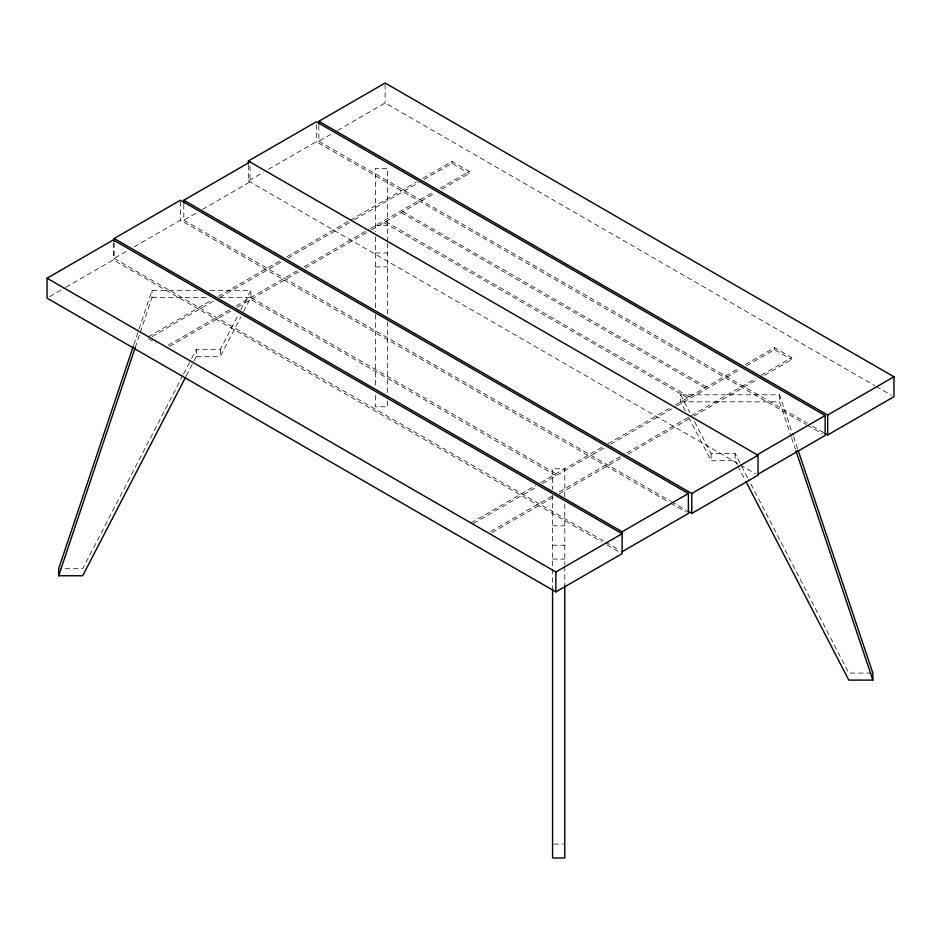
<?xml version="1.0" encoding="UTF-8"?>
<svg xmlns="http://www.w3.org/2000/svg" width="941" height="941" viewBox="0 0 941 941"><rect width="100%" height="100%" fill="white"/><g stroke="black" fill="none" stroke-linecap="round" stroke-linejoin="round"><path stroke-width="0.71" stroke-dasharray="4.71 3.53" d="M133.798 344.712L152.007 290.451L197.081 290.451M135.198 347.582L139.868 333.667M140.338 332.279L152.007 297.497L152.007 290.451M182.919 375.271L82.702 568.705L60.083 568.705M183.589 373.965L190.988 359.685M191.658 358.392L196.363 349.299L220.394 349.299L238.285 314.765M186.283 375.824L196.363 356.345L196.363 349.299M240.943 309.636L250.882 290.451L207.255 290.451M196.363 356.345L220.394 356.345L240.943 316.694M243.59 311.565L250.882 297.497L556.143 473.735L556.143 475.699L250.882 299.461L250.882 290.451M114.155 242.754L114.155 258.422L127.905 250.482M134.163 246.871L180.413 220.17L669.286 502.412M248.365 165.275L248.365 180.931L263.468 172.215M268.503 169.309L316.329 141.703L806.061 424.45M49.555 296.697L64.553 288.04M65.799 287.323L113.308 259.892L601.769 541.91M318.87 125.553L318.87 141.209L332.62 133.269M337.631 130.387L385.128 102.957L874.871 385.704M183.813 204.503L183.813 220.17L197.563 212.231M202.562 209.337L250.071 181.919L250.071 164.828M148.407 336.737L211.913 300.061M218.265 296.403L280.5 260.469M286.852 256.799L349.087 220.876M350.358 220.135L416.404 182.001M422.756 178.343L451.962 161.476L469.23 171.438L469.23 173.403L441.282 189.529M152.219 336.49L214.454 300.567M219.535 297.627L281.771 261.692M288.122 258.034L352.899 220.629M354.169 219.9L418.945 182.495M424.026 179.566L451.962 163.44L469.23 173.403M168.204 345.229L230.439 309.295M236.085 306.037L297.756 270.432M304.108 266.762L368.884 229.369M370.154 228.639L433.66 191.976M440.012 188.306L469.23 171.438M169.474 346.464L231.709 310.53M237.32 307.284L299.026 271.667M305.378 267.997L370.154 230.592M371.424 229.863L434.93 193.199M470.923 522.937L535.7 485.532M540.781 482.604L603.016 446.669M608.098 443.74L670.333 407.806M675.415 404.877L738.92 368.213M745.272 364.543L774.478 347.676L791.746 357.639L791.746 359.603L763.798 375.741M473.464 523.431L536.97 486.768M542.581 483.533L604.287 447.904M610.638 444.234L675.415 406.841M676.685 406.1L740.191 369.437M746.542 365.767L774.478 349.64L791.746 359.603M490.731 531.43L552.967 495.507M559.307 491.837L620.284 456.644M626.624 452.974L690.129 416.31M691.4 415.569L756.176 378.176M761.257 375.247L791.746 357.639M491.99 532.665L554.237 496.73M559.307 493.802L621.554 457.867M627.894 454.197L688.859 419.004M693.94 416.063L757.446 379.399M375.377 225.617L387.586 225.617M375.377 253L387.586 253M375.377 266.868L387.586 266.868M152.007 297.497L207.255 297.497M220.347 297.497L250.882 297.497M685.271 410.817L680.637 401.854L680.637 394.808L779.513 394.808L793.051 435.154M680.637 401.854L779.513 401.854L791.181 436.636M694.552 421.686L711.125 453.668L735.156 453.668L747.93 478.334M688.589 417.216L711.125 460.714L735.156 460.714L737.168 464.607M552.567 525.843L564.776 525.843M552.567 545.204L564.776 545.204M552.567 559.083L564.776 559.083M871.437 673.062L848.817 673.062L748.601 479.628M553.92 844.101L563.412 844.101M876.142 386.433L891.409 395.255M318.87 141.209L807.343 423.227M812.424 426.155L823.881 432.766M807.331 425.179L822.599 433.989M248.365 180.931L738.944 464.16M740.214 464.901L755.917 473.958M183.813 220.17L670.133 500.941M671.415 501.682L686.683 510.504M670.557 503.153L685.836 511.975M114.155 258.422L604.298 541.404M605.581 542.134L619.578 550.226M606.863 544.839L619.578 552.191M148.407 338.689L155.806 342.959M737.838 465.901L745.237 480.181M680.637 394.808L689.918 412.723M793.522 436.553L797.721 449.069M791.652 438.035L795.38 449.163M779.513 394.808L779.513 401.854M774.478 347.676L774.478 349.64M735.156 453.668L735.156 460.714M711.125 453.668L711.125 460.714M564.776 496.683L564.776 468.759L552.567 468.759L552.567 489.344M564.776 503.882L564.776 564.953M564.776 566.423L564.776 584.632M552.567 495.107L552.567 588.466M451.962 161.476L451.962 163.44M387.586 241.861L387.586 168.533L375.377 168.533L375.377 231.592M387.586 243.319L387.586 315.176M387.586 321.834L387.586 393.597M387.586 400.913L387.586 406.771L375.377 406.771L375.377 392.903M385.128 84.443L385.128 102.957M375.377 237.003L375.377 308.648M375.377 314.506L375.377 387.033M316.329 124.612L316.329 141.703M220.394 349.299L220.394 356.345M180.413 201.656L180.413 220.17M113.308 242.813L113.308 259.892M706.526 386.916L401.266 210.678L401.266 212.631L706.526 388.868L706.526 386.916M689.271 396.879L384.01 220.641L384.01 222.605L689.271 398.843L689.271 396.879"/><path stroke-width="1.41" d="M133.34 346.1L58.671 568.705L58.671 575.751L82.702 575.751L185.612 377.118M58.671 575.751L135.198 347.582M114.155 241.331L114.155 238.485L180.413 200.233L688.389 493.507L688.389 513.445L622.13 551.697M248.365 163.852L248.365 161.005L316.329 121.765L825.139 415.534L825.139 435.46L758.446 473.97M47.05 278.218L113.308 239.955L622.13 533.723L555.872 571.975L47.05 278.218L47.05 298.144L555.872 591.913L622.13 553.661L622.13 531.759L114.155 238.485M318.87 124.13L318.87 121.283L385.128 83.02L893.95 376.788L893.95 396.726L827.692 434.977L825.151 433.507M183.813 203.08L183.813 200.233L250.071 161.981M622.13 531.759L688.389 493.507M757.187 454.762L825.139 415.534M183.813 200.233L691.776 493.507L758.034 455.256L758.034 475.193L691.776 513.445L687.965 511.234M318.87 121.283L827.692 415.04L893.95 376.788M798.18 450.468L872.848 673.062L872.848 680.108L848.817 680.108L745.919 481.486M248.365 161.005L758.034 455.256M795.851 450.551L872.848 680.108M827.692 415.04L827.692 434.977M691.776 493.507L691.776 513.445M564.776 585.525L564.776 857.98L552.567 857.98L552.567 589.031M555.872 571.975L555.872 591.913"/></g></svg>
